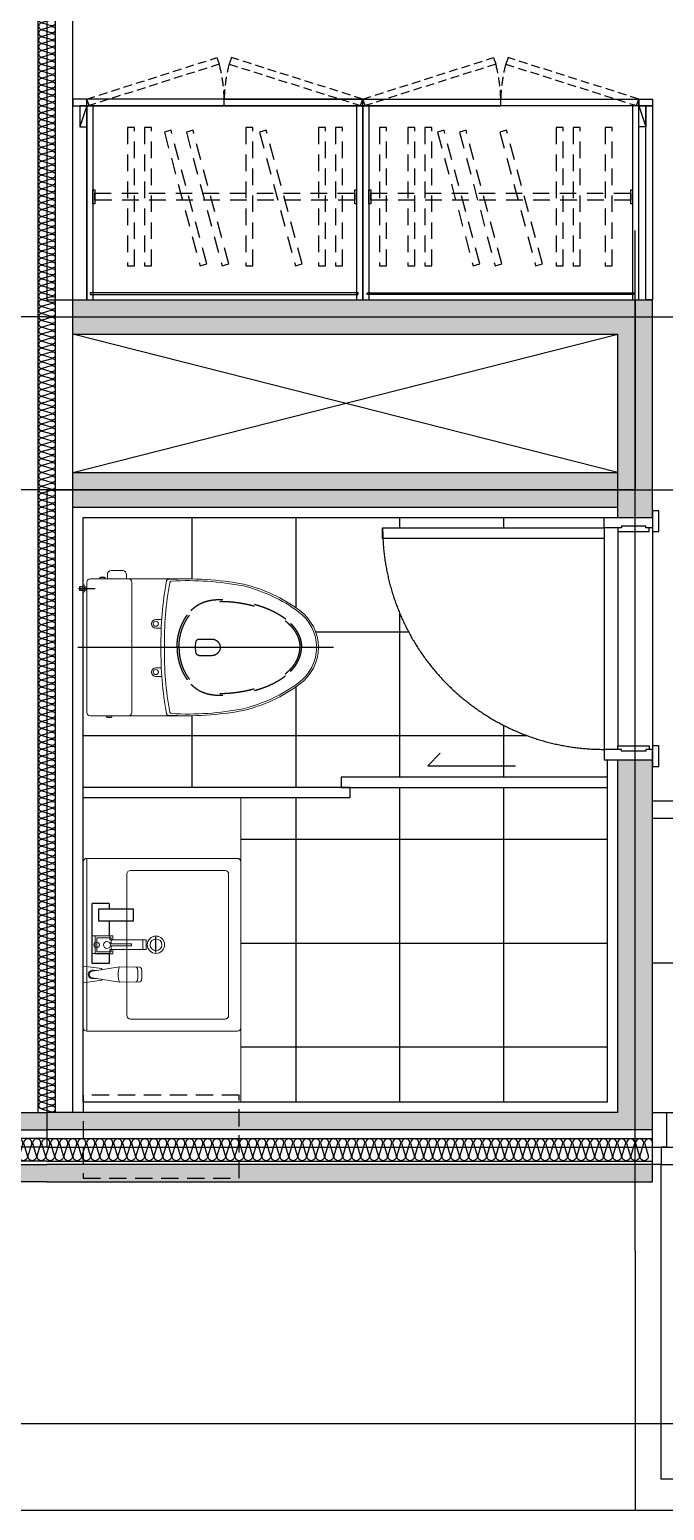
# Model space of a CAD drawing. Header units: millimetres. Extents: x 15861357 to 15880098, y -4845682 to -4837582.
# Drawn here: x 15864807 to 15866641, y -4845682 to -4841401 of the extents above; entities that cross this region are included whole.
import ezdxf

# ---------------------------------------------------------------- set-up
doc = ezdxf.new("R2010")
doc.units = ezdxf.units.MM
doc.header["$LTSCALE"] = 100
for name, pattern in [('CEN', [62, 60, -1, 0, -1]), ('CENTER', [2, 1.25, -0.25, 0.25, -0.25]), ('DASHED', [0.75, 0.5, -0.25]), ('H', [1.3, 0.8, -0.5]), ('H1', [0.75, 0.5, -0.25]), ('HIDDEN', [2, 1, -1]), ('원본_지상4_7_10_13층 평면도$0$DASHDOT', [22, 20, -1, 0, -1])]:
    doc.linetypes.add(name, pattern=pattern)
doc.layers.get('DEFPOINTS').update_dxf_attribs({"color": 151})
for name, color, linetype in [('0-TILE', 8, 'Continuous'), ('06___PRT_AL_SURFS', 7, 'Continuous'), ('252', 252, 'Continuous'), ('CEN', 1, 'CEN'), ('CENTER', 1, 'CENTER'), ('DOOR', 7, 'Continuous'), ('DS-F-FIN', 5, 'Continuous'), ('F', 6, 'Continuous'), ('F-DOOR-FRAME', 4, 'Continuous'), ('F-DOOROPEN', 7, 'Continuous'), ('F-FUR', 7, 'Continuous'), ('FL-BATH', 12, 'Continuous'), ('HID', 4, 'HIDDEN'), ('ins', 9, 'Continuous'), ('open', 1, 'Continuous'), ('pattern box', 159, 'Continuous'), ('SOL-251', 251, 'Continuous'), ('경량복합패널', 3, 'Continuous'), ('단열재', 251, 'Continuous')]:
    doc.layers.add(name, color=color, linetype=linetype)
doc.layers.add('dimension', color=124, linetype='Continuous', lineweight=15)
doc.layers.add('drawing', color=7, linetype='Continuous', lineweight=15)
doc.layers.add('오피스텔 전용면적', color=21, linetype='Continuous', plot=False)

# ---------------------------------------------------------------- blocks, each defined once
blk = doc.blocks.new('fsd-1000')
at = {"layer": 'DOOR', "color": 9}
for p, q in [((964.8, 150), (15.2, 150)), ((950, 100), (30, 100))]:
    blk.add_line(p, q, dxfattribs=at)
at = {"layer": 'DOOR'}
blk.add_line((950, 0), (30, 0), dxfattribs=at)
blk.add_lwpolyline([(965, 1060), (965, 150), (925, 150), (925, 1060), (965, 1060)], dxfattribs=at)
for points in [[(-10, 150), (-10, 0), (30, 0), (30, 100), (15, 100), (15, 150)], [(990, 150), (990, 0), (950, 0), (950, 100), (965, 100), (965, 150)]]:
    blk.add_lwpolyline(points, close=True, dxfattribs=at)
at = {"layer": 'DOOR', "color": 9}
blk.add_arc((925, 150), 910, 90, 180, dxfattribs=at)
blk = doc.blocks.new('insul1')
blk.add_lwpolyline([(0, 0.25, 1.344031), (0.35, 0.25), (0.2, 0.75, -1.344031), (0.55, 0.75), (0.4, 0.25)], format="xyb")
blk = doc.blocks.new('A$C362A2A79')
at = {"layer": 'CENTER', "ltscale": 30}
for p, q in [((738.8, 221.8, 0), (0, 221.8, 0)), ((1.9, 51.8, 0), (49.4, 51.8, 0))]:
    blk.add_line(p, q, dxfattribs=at)
at = {"layer": 'dimension'}
blk.add_line((15.5, 63.2, 0), (15.5, 40.3, 0), dxfattribs=at)
at = {"layer": 'drawing'}
for p, q in [((25.5, 33.7, 0), (25.5, 409.8, 0)), ((35.5, 419.8, 0), (145.6, 419.8, 0)), ((83, 423.8, 0), (84.5, 424.8, 0)), ((83, 419.8, 0), (83, 423.8, 0)), ((83, 423.8, 0), (98, 423.8, 0)), ((83, 419.8, 0), (98, 419.8, 0)), ((84.5, 424.8, 0), (96.5, 424.8, 0)), ((96.5, 424.8, 0), (98, 423.8, 0)), ((98, 419.8, 0), (98, 423.8, 0)), ((145.6, 419.8, 0), (313.3, 419.6, 0)), ((155.6, 33.7, 0), (155.6, 409.8, 0)), ((225, 305.8, 0), (242.3, 305.8, 0)), ((225, 280.8, 0), (240.9, 280.8, 0)), ((225, 166.1, 0), (240.7, 166.1, 0)), ((225, 141.2, 0), (242.1, 141.2, 0)), ((17.3, 62.5, 0), (15.5, 62.5, 0)), ((17.3, 56.2, 0), (25.5, 56.2, 0)), ((17.3, 47.6, 0), (25.5, 47.6, 0)), ((19.8, 59.5, 0), (19.8, 51.8, 0)), ((19.8, 44, 0), (19.8, 51.8, 0)), ((17.3, 41, 0), (15.5, 41, 0)), ((35.5, 23.7, 0), (145.6, 23.7, 0)), ((63.4, 23.7, 0), (78.4, 23.7, 0)), ((63.4, 23.7, 0), (63.4, 19.7, 0)), ((63.4, 19.7, 0), (78.4, 19.7, 0)), ((63.4, 19.7, 0), (64.9, 18.7, 0)), ((64.9, 18.7, 0), (76.9, 18.7, 0)), ((76.9, 18.7, 0), (78.4, 19.7, 0)), ((78.4, 23.7, 0), (78.4, 19.7, 0)), ((85, 23.7, 0), (140.8, 23.7, 0)), ((85, 12, 0), (85, 23.7, 0)), ((97, 0, 0), (128.8, 0, 0)), ((140.8, 12, 0), (140.8, 23.7, 0)), ((145.6, 23.7, 0), (317.5, 23.9, 0))]:
    blk.add_line(p, q, dxfattribs=at)
at = {"layer": 'drawing', "elevation": 0}
for points in [[(240, 221.8, -0.049875), (256.2, 413.6, -0.344083), (260.9, 417.7, -0.064883), (479.1, 404, -0.101744), (640.4, 328.6, -0.233981), (695, 221.7)], [(240, 221.7, 0.049883), (256.2, 29.9, 0.344083), (260.9, 25.8, 0.064884), (479.1, 39.5, 0.101744), (640.4, 114.8, 0.233981), (695, 221.7)]]:
    blk.add_lwpolyline(points, format="xyb", dxfattribs=at)
at = {"layer": 'drawing'}
for centre in [(225, 293.3, 0), (225, 153.6, 0)]:
    blk.add_circle(centre, 7.46, dxfattribs=at)
for centre, radius, start, end in [((35.5, 409.8, 0), 10, 90, 180), ((145.6, 409.8, 0), 10, 0, 90), ((1207.3, 236.3, 0), 957.4, 169.6009, 180.8708), ((270.5, 408.2, 0), 5, 92.9291, 169.6594), ((317.6, -426.3, 0), 840.9, 79.0041, 93.2245), ((366.9, -46.7, 0), 459.4, 53.9112, 76.0092), ((225, 293.3, 0), 12.5, 90, 270), ((559.7, 220.1, 0), 130.2, 0.6887, 53.3452), ((1206.9, 207.1, 0), 957.1, 179.129, 190.4009), ((559.7, 223.4, 0), 130.2, 306.6548, 359.3113), ((225, 153.6, 0), 12.5, 90, 270), ((366.9, 490.1, 0), 459.4, 283.9908, 306.0888), ((16.7, 59.5, 0), 3.06, 0, 79.0464), ((16.7, 44, 0), 3.06, 280.9536, 0), ((317.7, 869.8, 0), 840.9, 266.7663, 280.9869), ((35.5, 33.7, 0), 10, 180, 270), ((97, 12, 0), 12, 180, 270), ((128.8, 12, 0), 12, 270, 0), ((145.6, 33.7, 0), 10, 270, 0), ((270.5, 35.3, 0), 5, 190.3406, 267.0709)]:
    blk.add_arc(centre, radius, start, end, dxfattribs=at)
at = {"layer": 'HID'}
for p, q in [((350.2, 245.5, 0), (387.6, 245.5, 0)), ((350.2, 245.5, 0), (387.6, 245.5, 0)), ((350, 198, 0), (387.6, 198, 0)), ((350, 198, 0), (387.6, 198, 0)), ((15.5, 57.8, 0), (5.3, 57.8, 0)), ((5.3, 57.8, 0), (5.3, 45.8, 0)), ((5.3, 45.8, 0), (15.5, 45.8, 0))]:
    blk.add_line(p, q, dxfattribs=at)
for centre, radius, start, end in [((426, 221.3, 0), 86.2, 168.5807, 190.7683), ((426, 221.3, 0), 86.2, 168.5807, 190.7683), ((350.2, 236.6, 0), 8.82, 90, 168.5807), ((350.2, 236.6, 0), 8.82, 90, 168.5807), ((387.3, 221.8, 0), 23.7, 270.7437, 89.2563), ((387.3, 221.8, 0), 23.7, 270.7437, 89.2563), ((350, 206.9, 0), 8.82, 190.7683, 270), ((350, 206.9, 0), 8.82, 190.7683, 270)]:
    blk.add_arc(centre, radius, start, end, dxfattribs=at)
for points, degree in [([(291.9, 221.8, 0), (291.3, 332.5, 0), (390.7, 408.9, 0), (394.6, 315.4, 0), (451, 388.4, 0), (602, 342.8, 0), (641.1, 276, 0), (641.5, 221.8, 0)], 7), ([(291.9, 221.8, 0), (291.3, 332.5, 0), (390.7, 408.9, 0), (394.6, 315.4, 0), (451, 388.4, 0), (602, 342.8, 0), (641.1, 276, 0), (641.5, 221.8, 0)], 7), ([(327.2, 328.7, 0), (347.7, 349.5, 0), (371.8, 361.2, 0), (396, 364, 0), (427.9, 362.1, 0), (459.1, 358.8, 0), (487.1, 352.9, 0), (510.4, 346.4, 0)], 7), ([(327.2, 328.7, 0), (347.7, 349.5, 0), (371.8, 361.2, 0), (396, 364, 0), (427.9, 362.1, 0), (459.1, 358.8, 0), (487.1, 352.9, 0), (510.4, 346.4, 0)], 7), ([(510.4, 346.4, 0), (532.9, 340.2, 0), (555.8, 331.9, 0), (577.9, 321.1, 0), (598.1, 307.7, 0), (614.7, 290.9, 0)], 5), ([(510.4, 346.4, 0), (532.9, 340.2, 0), (555.8, 331.9, 0), (577.9, 321.1, 0), (598.1, 307.7, 0), (614.7, 290.9, 0)], 5), ([(286.3, 221.8, 0), (286.2, 250.2, 0), (293.3, 280.5, 0), (307.2, 308.4, 0), (327.2, 328.7, 0)], 4), ([(286.3, 221.8, 0), (286.2, 250.2, 0), (293.3, 280.5, 0), (307.2, 308.4, 0), (327.2, 328.7, 0)], 4), ([(614.7, 290.9, 0), (625.9, 279.6, 0), (635.2, 266.9, 0), (642.2, 253, 0), (645.9, 238.1, 0), (646, 221.8, 0)], 5), ([(614.7, 290.9, 0), (625.9, 279.6, 0), (635.2, 266.9, 0), (642.2, 253, 0), (645.9, 238.1, 0), (646, 221.8, 0)], 5), ([(286.3, 222, 0), (286.2, 193.6, 0), (293.3, 163.2, 0), (307.2, 135.3, 0), (327.2, 115, 0)], 4), ([(286.3, 222, 0), (286.2, 193.6, 0), (293.3, 163.2, 0), (307.2, 135.3, 0), (327.2, 115, 0)], 4), ([(291.9, 222, 0), (291.3, 111.2, 0), (390.7, 34.8, 0), (394.6, 128.4, 0), (451, 55.3, 0), (602, 100.9, 0), (641.1, 167.8, 0), (641.5, 221.9, 0)], 7), ([(291.9, 222, 0), (291.3, 111.2, 0), (390.7, 34.8, 0), (394.6, 128.4, 0), (451, 55.3, 0), (602, 100.9, 0), (641.1, 167.8, 0), (641.5, 221.9, 0)], 7), ([(614.7, 152.8, 0), (625.9, 164.2, 0), (635.2, 176.8, 0), (642.2, 190.7, 0), (645.9, 205.7, 0), (646, 221.9, 0)], 5), ([(614.7, 152.8, 0), (625.9, 164.2, 0), (635.2, 176.8, 0), (642.2, 190.7, 0), (645.9, 205.7, 0), (646, 221.9, 0)], 5), ([(510.4, 97.3, 0), (532.9, 103.6, 0), (555.8, 111.8, 0), (577.9, 122.6, 0), (598.1, 136.1, 0), (614.7, 152.8, 0)], 5), ([(510.4, 97.3, 0), (532.9, 103.6, 0), (555.8, 111.8, 0), (577.9, 122.6, 0), (598.1, 136.1, 0), (614.7, 152.8, 0)], 5), ([(327.2, 115, 0), (347.7, 94.2, 0), (371.8, 82.6, 0), (396, 79.7, 0), (427.9, 81.7, 0), (459.1, 85, 0), (487.1, 90.9, 0), (510.4, 97.3, 0)], 7), ([(327.2, 115, 0), (347.7, 94.2, 0), (371.8, 82.6, 0), (396, 79.7, 0), (427.9, 81.7, 0), (459.1, 85, 0), (487.1, 90.9, 0), (510.4, 97.3, 0)], 7)]:
    blk.add_open_spline(points, degree=degree, dxfattribs=at)
blk = doc.blocks.new('SE')
at = {"layer": 'CENTER'}
blk.add_line((1007403.6, 586525.7), (1007448.3, 586525.7), dxfattribs=at)
at = {"layer": 'drawing'}
for p, q in [((1007176, 586725.6), (1007675.8, 586725.6)), ((1007176, 586725.6), (1007176, 586290.5)), ((1007186.1, 586735.7), (1007665.7, 586735.7)), ((1007675.8, 586725.6), (1007675.8, 586290.5)), ((1007411.9, 586554.4), (1007411.9, 586655.3)), ((1007439.9, 586554.4), (1007439.9, 586655.3)), ((1007411.9, 586554.4), (1007439.9, 586554.4)), ((1007186.1, 586280.4), (1007665.7, 586280.4))]:
    blk.add_line(p, q, dxfattribs=at)
at = {"layer": 'drawing', "color": 8}
for p, q in [((1007411.9, 586655.3), (1007422.9, 586655.3)), ((1007422.9, 586655.3), (1007422.9, 586596.4)), ((1007428.9, 586655.3), (1007428.9, 586596.4)), ((1007428.9, 586655.3), (1007439.9, 586655.3)), ((1007428.9, 586596.4), (1007422.9, 586596.4))]:
    blk.add_line(p, q, dxfattribs=at)
at = {"layer": 'drawing', "color": 9}
for p, q in [((1007211.4, 586599.4), (1007211.4, 586325.8)), ((1007221.5, 586609.5), (1007630.4, 586609.5)), ((1007640.5, 586599.4), (1007640.5, 586325.8)), ((1007221.5, 586315.7), (1007630.4, 586315.7))]:
    blk.add_line(p, q, dxfattribs=at)
at = {"layer": 'drawing'}
blk.add_lwpolyline([(1007411.9, 586650.3), (1007400.3, 586650.3), (1007400.3, 586701.1), (1007451.5, 586701.1), (1007451.5, 586650.3), (1007439.9, 586650.3)], dxfattribs=at)
at = {"layer": 'drawing', "color": 8}
blk.add_lwpolyline([(1007411.9, 586655.3), (1007405.3, 586655.3), (1007405.3, 586696.1), (1007446.5, 586696.1), (1007446.5, 586655.3), (1007439.9, 586655.3)], dxfattribs=at)
at = {"layer": 'drawing'}
for centre, radius, start, end in [((1007186.1, 586725.6), 10.1, 90, 180), ((1007665.7, 586725.6), 10.1, 0, 90), ((1007425.9, 586525.7), 25, 90.068, 269.932), ((1007425.9, 586525.7), 25, 270.068, 89.932), ((1007186.1, 586290.5), 10.1, 180, 270), ((1007665.7, 586290.5), 10.1, 270, 0)]:
    blk.add_arc(centre, radius, start, end, dxfattribs=at)
at = {"layer": 'drawing', "color": 9}
for centre, start, end in [((1007221.5, 586599.4), 90, 180), ((1007630.4, 586599.4), 0, 90), ((1007221.5, 586325.8), 180, 270), ((1007630.4, 586325.8), 270, 0)]:
    blk.add_arc(centre, 10.1, start, end, dxfattribs=at)
at = {"layer": 'drawing', "color": 8}
for start, end in [(90.1, 269.9), (270.1, 89.9)]:
    blk.add_arc((1007425.9, 586525.7), 17, start, end, dxfattribs=at)
blk = doc.blocks.new('A$C57785592')
at = {"color": 7, "linetype": 'Continuous'}
for p, q in [((25.6, 195.7), (25.6, 369)), ((74.6, 369), (74.6, 354)), ((74.6, 318), (74.6, 275.5)), ((74.6, 224.3), (74.6, 195.7))]:
    blk.add_line(p, q, dxfattribs=at)
blk.add_lwpolyline([(144.6, 318), (44.6, 318), (44.6, 354), (144.6, 354)], close=True, dxfattribs=at)
at = {"layer": '06___PRT_AL_SURFS', "color": 7, "linetype": 'Continuous'}
for p, q in [((74.6, 369), (25.6, 369)), ((74.6, 195.7), (25.6, 195.7))]:
    blk.add_line(p, q, dxfattribs=at)
at = {"layer": 'CENTER'}
blk.add_line((210, 227.5), (210, 272.3), dxfattribs=at)
at = {"layer": 'drawing'}
for p, q in [((0, 10.1), (0, 489.7)), ((10.1, 0), (10.1, 499.8)), ((10.1, 499.8), (445.2, 499.8)), ((455.3, 10.1), (455.3, 489.7)), ((172.3, 263.9), (76.4, 263.9)), ((172.3, 235.9), (172.3, 263.9)), ((172.3, 235.9), (76.4, 235.9)), ((53.5, 181), (0, 188.3)), ((27, 173.6), (104.2, 186.7)), ((29.4, 176.4), (38.3, 175.5)), ((53.5, 181), (53.5, 178.1)), ((163.4, 184.9), (104.6, 186.7)), ((53.5, 147.2), (0, 139.9)), ((27, 154.6), (104.2, 141.5)), ((27, 151.6), (38.3, 152.7)), ((53.5, 150.1), (53.5, 147.2)), ((163.4, 143.3), (104.6, 141.5)), ((10.1, 0), (445.2, 0))]:
    blk.add_line(p, q, dxfattribs=at)
at = {"layer": 'drawing', "color": 9}
for p, q in [((126.2, 354), (126.2, 454.3)), ((136.3, 464.4), (409.9, 464.4)), ((420, 45.4), (420, 454.3)), ((126.2, 263.9), (126.2, 318)), ((126.2, 45.4), (126.2, 235.9)), ((136.3, 35.3), (409.9, 35.3))]:
    blk.add_line(p, q, dxfattribs=at)
at = {"layer": 'drawing'}
blk.add_lwpolyline([(76.4, 235.9), (76.4, 224.3), (25.6, 224.3), (25.6, 275.5), (76.4, 275.5), (76.4, 263.9)], dxfattribs=at)
for centre, radius in [((38.4, 249.6), 8), ((68.4, 249.6), 10)]:
    blk.add_circle(centre, radius, dxfattribs=at)
for centre, radius, start, end in [((10.1, 489.7), 10.1, 90, 180), ((445.2, 489.7), 10.1, 0, 90), ((210, 249.9), 25, 0.068, 179.932), ((210, 249.9), 25, 180.068, 359.932), ((27, 164.1), 12.5, 78.9199, 270), ((27, 164.1), 9.53, 90, 270), ((176.1, 164), 75.4, 163.1751, 196.4862), ((104.4, 183.7), 3, 86.2839, 93.2263), ((151.4, 180.3), 5, 14.6961, 86.2839), ((39.9, 164.1), 117.6, 351.4667, 8.5333), ((163, 179.9), 5, 14.6961, 86.2839), ((56.3, 164.1), 112.9, 351.2893, 8.7107), ((104.4, 144.5), 3, 266.7737, 273.7161), ((151.4, 147.9), 5, 273.7161, 345.3039), ((163, 148.3), 5, 273.7161, 345.3039), ((10.1, 10.1), 10.1, 180, 270), ((445.2, 10.1), 10.1, 270, 0)]:
    blk.add_arc(centre, radius, start, end, dxfattribs=at)
at = {"layer": 'drawing', "color": 9}
for centre, start, end in [((136.3, 454.3), 90, 180), ((409.9, 454.3), 0, 90), ((136.3, 45.4), 180, 270), ((409.9, 45.4), 270, 0)]:
    blk.add_arc(centre, 10.1, start, end, dxfattribs=at)
at = {"layer": 'drawing', "color": 8}
for start, end in [(0.1, 179.9), (180.1, 359.9)]:
    blk.add_arc((210, 249.9), 17, start, end, dxfattribs=at)
blk = doc.blocks.new('DOOR700')
at = {"layer": 'F-DOOR-FRAME'}
for points in [[(-670, 90), (-670, 140), (-700, 140), (-700, 0), (-670, 0), (-670, 20), (-675, 20), (-675, 90)], [(-30, 90), (-30, 140), (0, 140), (0, 0), (-30, 0), (-30, 20), (-25, 20), (-25, 90)], [(20, 0), (-40, 0), (-40, -18), (20, -18)]]:
    blk.add_lwpolyline(points, close=True, dxfattribs=at)
at = {"layer": 'F-DOOR-FRAME', "elevation": 0}
for points in [[(-670, 10), (-670, 20), (-675, 20), (-675, 90), (-670, 90), (-670, 100), (-660, 100), (-660, 10)], [(-30, 10), (-30, 20), (-25, 20), (-25, 90), (-30, 90), (-30, 100), (-40, 100), (-40, 10)], [(-660, 0), (-720, 0), (-720, -18), (-660, -18)]]:
    blk.add_lwpolyline(points, close=True, dxfattribs=at)
at = {"layer": 'F-DOOROPEN', "color": 7}
blk.add_lwpolyline([(-30, 780), (-30, 140), (-60, 140), (-60, 780)], close=True, dxfattribs=at)
at = {"layer": 'F-DOOROPEN', "color": 1, "linetype": '원본_지상4_7_10_13층 평면도$0$DASHDOT', "ltscale": 800}
blk.add_arc((-30, 140), 640, 90, 180, dxfattribs=at)
at = {"layer": 'pattern box', "linetype": 'ByBlock'}
for p, q in [((-60, 140), (-670, 140)), ((-40, 100), (-660, 100)), ((-40, 0), (-660, 0))]:
    blk.add_line(p, q, dxfattribs=at)

msp = doc.modelspace()

# ---------------------------------------------------------------- hatches: boundary and pattern name
at = {"layer": 'SOL-251'}
for points in [[(15864932.25767, -4842181.90186), (15864932.25767, -4842281.90186), (15866507.25767, -4842281.90186), (15866507.25767, -4842681.90186), (15864932.25767, -4842681.90186), (15864932.25767, -4842781.90186), (15866507.25767, -4842781.90186), (15866507.25767, -4842811.90165), (15866607.25767, -4842811.90207), (15866607.25767, -4842181.90186)], [(15866607.25767, -4843511.90199), (15866507.25767, -4843511.90165), (15866507.25767, -4844531.90186), (15866607.25767, -4844531.90186)], [(15864857.25767, -4844581.90186), (15864857.25767, -4844531.90186), (15863107.25767, -4844531.90186), (15863107.25767, -4844581.90186)], [(15864857.25767, -4844531.90186), (15864857.25767, -4844581.90186), (15866607.25767, -4844581.90186), (15866607.25767, -4844531.90186)], [(15864857.25767, -4844731.90186), (15864857.25767, -4844681.90186), (15863107.25767, -4844681.90186), (15863107.25767, -4844731.90186)], [(15864857.25767, -4844681.90186), (15864857.25767, -4844731.90186), (15866607.25767, -4844731.90186), (15866607.25767, -4844681.90186)]]:
    msp.add_hatch(color=256, dxfattribs=at).paths.add_polyline_path(points)

# ---------------------------------------------------------------- linework, layer by layer
at = {"layer": '0-TILE'}
for p, q in [((15865277.25767, -4842989.14207), (15865277.25767, -4842811.90186)), ((15865577.25767, -4843072.77674), (15865577.25767, -4842811.90186)), ((15865877.25767, -4842841.90186), (15865877.25767, -4842811.90186)), ((15866177.25767, -4842841.90186), (15866177.25767, -4842811.90186)), ((15865877.25767, -4843561.90186), (15865877.25767, -4843089.89379)), ((15865633.48675, -4843141.90186), (15865901.92591, -4843141.90186)), ((15865577.25767, -4843591.90186), (15865577.25767, -4843300.53434)), ((15865277.25767, -4843591.90186), (15865277.25767, -4843384.65111)), ((15864962.25767, -4843441.90186), (15866244.54709, -4843441.90186)), ((15866177.25767, -4843561.90186), (15866177.25767, -4843412.42793)), ((15865577.25767, -4844501.90186), (15865577.25767, -4843621.90186)), ((15865877.25767, -4844501.90186), (15865877.25767, -4843591.90186)), ((15866177.25767, -4844501.90186), (15866177.25767, -4843591.90186)), ((15867607.25767, -4843631.90186), (15866607.25907, -4843631.90186)), ((15867607.25767, -4843681.90186), (15866607.25767, -4843681.90186)), ((15865417.58892, -4843741.90186), (15866477.25767, -4843741.90186)), ((15865417.58892, -4844041.90186), (15866477.25767, -4844041.90186)), ((15866607.25767, -4844099.40186), (15866957.25767, -4844099.40186)), ((15865417.58892, -4844341.90186), (15866477.25767, -4844341.90186))]:
    msp.add_line(p, q, dxfattribs=at)
at = {"layer": 'CEN'}
for p, q in [((15866557.25767, -4844931.90186), (15866557.25767, -4841981.90186)), ((15864857.25767, -4842231.90186), (15862907.25767, -4842231.90186)), ((15864857.25767, -4842231.90186), (15866807.25767, -4842231.90186)), ((15864857.25767, -4842731.90186), (15862907.25767, -4842731.90186)), ((15864857.25767, -4842731.90186), (15866807.25767, -4842731.90186)), ((15864857.25767, -4844631.90186), (15861357.25767, -4844631.90186)), ((15864857.25767, -4844631.90186), (15868357.25767, -4844631.90186)), ((15866557.25767, -4844931.90186), (15866557.25767, -4845681.90186))]:
    msp.add_line(p, q, dxfattribs=at)
at = {"layer": 'DEFPOINTS'}
for points in [[(15869307.25767, -4845681.90186), (15863907.25767, -4845681.90186), (15863907.25767, -4837581.90186), (15869307.25767, -4837581.90186)], [(15869057.25767, -4845431.90186), (15864157.25767, -4845431.90186), (15864157.25767, -4837831.90186), (15869057.25767, -4837831.90186)]]:
    msp.add_lwpolyline(points, close=True, dxfattribs=at)
at = {"layer": 'drawing'}
msp.add_line((15865417.58892, -4844501.90186), (15865417.58892, -4843621.90186), dxfattribs=at)
at = {"layer": 'DS-F-FIN'}
for p, q in [((15865957.49542, -4843529.32818), (15865993.55972, -4843493.26387)), ((15865957.49542, -4843529.32818), (15866210.98821, -4843529.32818)), ((15865732.25767, -4843591.90186), (15864962.25767, -4843591.90186)), ((15865732.25767, -4843621.90186), (15864962.25767, -4843621.90186)), ((15865732.25767, -4843591.90186), (15865732.25767, -4843621.90186))]:
    msp.add_line(p, q, dxfattribs=at)
msp.add_lwpolyline([(15866477.25767, -4843561.90186), (15865707.25767, -4843561.90186), (15865707.25767, -4843591.90186), (15866477.25767, -4843591.90186)], close=True, dxfattribs=at)
at = {"layer": 'F'}
for p, q in [((15864962.25767, -4842811.90186), (15866507.25767, -4842811.90186)), ((15864962.25767, -4844501.90186), (15864962.25767, -4842811.90186)), ((15866477.25767, -4844501.90186), (15866477.25767, -4843511.90186)), ((15866477.25767, -4844501.90186), (15864962.25767, -4844501.90186))]:
    msp.add_line(p, q, dxfattribs=at)
at = {"layer": 'F', "linetype": 'DASHED'}
msp.add_lwpolyline([(15865412.25767, -4844481.90186), (15864962.25767, -4844481.90186), (15864962.25767, -4844721.90186), (15865412.25767, -4844721.90186)], close=True, dxfattribs=at)
at = {"layer": 'F-FUR', "color": 6, "linetype": 'ByBlock'}
for p, q in [((15864972.25882, -4842181.89465), (15864972.26128, -4841601.89465)), ((15865769.76013, -4841601.90186), (15864972.26128, -4841601.89465)), ((15865369.44153, -4841621.89643), (15865369.44161, -4841601.89643)), ((15865369.44154, -4841621.89643), (15865369.44163, -4841601.89643)), ((15865369.44154, -4841621.89643), (15865369.44163, -4841601.89643)), ((15865769.75767, -4842181.90186), (15865769.76013, -4841601.90186)), ((15866168.50497, -4841621.90538), (15866168.50506, -4841601.90538)), ((15864932.26103, -4841621.89627), (15866168.50497, -4841621.90182)), ((15864972.2612, -4841621.90177), (15864952.26145, -4841681.90186)), ((15864990.2612, -4841621.89472), (15864990.25882, -4842181.89472)), ((15865751.76004, -4841621.90178), (15865751.75767, -4842181.90178)), ((15865787.76004, -4841621.90194), (15865787.75767, -4842181.90194)), ((15866549.25447, -4841621.9017), (15866549.2521, -4842181.9017)), ((15866567.25447, -4841621.90177), (15866587.25422, -4841681.90186))]:
    msp.add_line(p, q, dxfattribs=at)
at = {"layer": 'F-FUR', "color": 6, "linetype": 'H1', "ltscale": 0.5}
for points in [[(15864979.10161, -4841620.68853), (15864972.26128, -4841601.89465), (15865348.33454, -4841482.18929), (15865355.17486, -4841500.98317)], [(15865762.91964, -4841620.69568), (15865769.76013, -4841601.90186), (15865390.54971, -4841482.18947), (15865383.70922, -4841500.98329)], [(15865776.60045, -4841620.69574), (15865769.76013, -4841601.90186), (15866147.39798, -4841482.19824), (15866154.23831, -4841500.99212)], [(15866560.41408, -4841620.6956), (15866567.25456, -4841601.90177), (15866189.61315, -4841482.19842), (15866182.77267, -4841500.99224)]]:
    msp.add_lwpolyline(points, close=True, dxfattribs=at)
at = {"layer": 'F-FUR', "color": 6, "linetype": 'ByBlock'}
for points in [[(15864972.2612, -4841621.90177), (15864972.26112, -4841601.90177), (15864932.25767, -4841601.90194), (15864932.25775, -4841621.90194)], [(15865369.44154, -4841621.89643), (15865369.44163, -4841601.89643), (15866567.25456, -4841601.90177), (15866567.25447, -4841621.90177)], [(15866567.25447, -4841621.90177), (15866567.25456, -4841601.90177), (15866607.25801, -4841601.90194), (15866607.25792, -4841621.90194)], [(15864972.2612, -4841621.90177), (15864952.2612, -4841621.90186), (15864952.26145, -4841681.90186), (15864972.26145, -4841681.90177)], [(15865769.75767, -4842181.90186), (15865769.76004, -4841621.90186), (15864972.2612, -4841621.89465), (15864972.25882, -4842181.89465)], [(15866567.2521, -4842181.90177), (15866567.25447, -4841621.90177), (15865769.76004, -4841621.90186), (15865769.75767, -4842181.90186)], [(15866567.25447, -4841621.90177), (15866587.25447, -4841621.90186), (15866587.25422, -4841681.90186), (15866567.25422, -4841681.90177)], [(15866587.25792, -4841621.90186), (15866607.25792, -4841621.90194), (15866607.25767, -4842181.90186), (15866587.25767, -4842181.90177)]]:
    msp.add_lwpolyline(points, close=True, dxfattribs=at)
at = {"layer": 'F-FUR', "color": 251, "linetype": 'H', "ltscale": 0.6}
for points in [[(15865089.96546, -4841684.40172), (15865089.96546, -4842084.40172), (15865109.96546, -4842084.40172), (15865109.96546, -4841684.40172), (15865089.96546, -4841684.40172)], [(15865138.9944, -4841684.40172), (15865138.9944, -4842084.40172), (15865158.9944, -4842084.40172), (15865158.9944, -4841684.40172), (15865138.9944, -4841684.40172)], [(15865196.52616, -4841697.43946), (15865300.05378, -4842083.80979), (15865319.3723, -4842078.63341), (15865215.84468, -4841692.26308), (15865196.52616, -4841697.43946)], [(15865260.06087, -4841697.43946), (15865363.58849, -4842083.80979), (15865382.907, -4842078.63341), (15865279.37938, -4841692.26308), (15865260.06087, -4841697.43946)], [(15865431.71235, -4841684.40172), (15865431.71235, -4842084.40172), (15865451.71235, -4842084.40172), (15865451.71235, -4841684.40172), (15865431.71235, -4841684.40172)], [(15865471.69775, -4841697.43946), (15865575.22537, -4842083.80979), (15865594.54389, -4842078.63341), (15865491.01627, -4841692.26308), (15865471.69775, -4841697.43946)], [(15865642.33987, -4841684.40172), (15865642.33987, -4842084.40172), (15865662.33987, -4842084.40172), (15865662.33987, -4841684.40172), (15865642.33987, -4841684.40172)], [(15865691.36881, -4841684.40172), (15865691.36881, -4842084.40172), (15865711.36881, -4842084.40172), (15865711.36881, -4841684.40172), (15865691.36881, -4841684.40172)], [(15865818.58435, -4841684.40172), (15865818.58435, -4842084.40172), (15865838.58435, -4842084.40172), (15865838.58435, -4841684.40172), (15865818.58435, -4841684.40172)], [(15865900.24215, -4841684.40172), (15865900.24215, -4842084.40172), (15865920.24215, -4842084.40172), (15865920.24215, -4841684.40172), (15865900.24215, -4841684.40172)], [(15865949.27109, -4841684.40172), (15865949.27109, -4842084.40172), (15865969.27109, -4842084.40172), (15865969.27109, -4841684.40172), (15865949.27109, -4841684.40172)], [(15865985.43685, -4841697.43946), (15866088.96447, -4842083.80979), (15866108.28299, -4842078.63341), (15866004.75537, -4841692.26308), (15865985.43685, -4841697.43946)], [(15866048.97156, -4841697.43946), (15866152.49918, -4842083.80979), (15866171.81769, -4842078.63341), (15866068.29007, -4841692.26308), (15866048.97156, -4841697.43946)], [(15866165.81781, -4841697.43946), (15866269.34543, -4842083.80979), (15866288.66395, -4842078.63341), (15866185.13633, -4841692.26308), (15866165.81781, -4841697.43946)], [(15866328.99373, -4841684.40172), (15866328.99373, -4842084.40172), (15866348.99373, -4842084.40172), (15866348.99373, -4841684.40172), (15866328.99373, -4841684.40172)], [(15866378.02267, -4841684.40172), (15866378.02267, -4842084.40172), (15866398.02267, -4842084.40172), (15866398.02267, -4841684.40172), (15866378.02267, -4841684.40172)], [(15866469.96151, -4841684.40172), (15866469.96151, -4842084.40172), (15866489.96151, -4842084.40172), (15866489.96151, -4841684.40172), (15866469.96151, -4841684.40172)], [(15864990.26009, -4841904.40153), (15864990.26009, -4841864.40153), (15864995.26009, -4841864.40153), (15864995.26009, -4841904.40153), (15864995.26009, -4841904.40153), (15864990.26009, -4841904.40153)], [(15865746.75893, -4841904.40272), (15865746.75893, -4841864.40272), (15865751.75893, -4841864.40272), (15865751.75893, -4841904.40272), (15865751.75893, -4841904.40272), (15865746.75893, -4841904.40272)], [(15865787.75893, -4841904.40272), (15865787.75893, -4841864.40272), (15865792.75893, -4841864.40272), (15865792.75893, -4841904.40272), (15865792.75893, -4841904.40272), (15865787.75893, -4841904.40272)], [(15866544.25218, -4841904.40172), (15866544.25218, -4841864.40172), (15866549.25218, -4841864.40172), (15866549.25218, -4841904.40172), (15866549.25218, -4841904.40172), (15866544.25218, -4841904.40172)]]:
    msp.add_lwpolyline(points, dxfattribs=at)
for points in [[(15865746.75893, -4841894.42902), (15864995.26009, -4841894.42783), (15864995.26009, -4841874.37523), (15865746.75893, -4841874.37642)], [(15866544.25218, -4841894.42802), (15865792.75893, -4841894.42902), (15865792.75893, -4841874.37642), (15866544.25218, -4841874.37542)]]:
    msp.add_lwpolyline(points, close=True, dxfattribs=at)
at = {"layer": 'F-FUR', "color": 6}
for points in [[(15864982.12531, -4842166.89648), (15865756.75773, -4842166.9018), (15865756.75775, -4842161.9018), (15864982.12533, -4842161.89648)], [(15866554.25216, -4842166.90172), (15865782.75773, -4842166.90191), (15865782.75775, -4842161.90191), (15866554.25218, -4842161.90172)]]:
    msp.add_lwpolyline(points, close=True, dxfattribs=at)
at = {"layer": 'F-FUR', "color": 6, "linetype": 'H1', "ltscale": 0.5}
for centre, start, end in [((15864934.69238, -4841611.89458), 1.31742863, 14.77645297), ((15865804.19077, -4841611.89827), 165.22306094, 178.68208523), ((15865733.75582, -4841611.90354), 1.31742863, 14.77645297), ((15866603.25421, -4841611.90722), 165.22306094, 178.68208523)]:
    msp.add_arc(centre, 434.86419, start, end, dxfattribs=at)
at = {"layer": 'ins'}
for p, q in [((15864857.25767, -4844606.90186), (15863107.25767, -4844606.90186)), ((15864857.25767, -4844606.90186), (15866607.25767, -4844606.90186)), ((15864857.25767, -4844671.90186), (15863107.25767, -4844671.90186)), ((15864857.25767, -4844671.90186), (15866607.25767, -4844671.90186))]:
    msp.add_line(p, q, dxfattribs=at)
at = {"layer": 'open'}
for p, q in [((15866507.25767, -4842681.90186), (15864932.25767, -4842281.90186)), ((15864932.25767, -4842681.90186), (15866507.25767, -4842281.90186))]:
    msp.add_line(p, q, dxfattribs=at)
at = {"layer": '경량복합패널'}
for p, q in [((15864832.25767, -4844531.90186), (15864832.25767, -4838621.90186)), ((15864882.25767, -4844531.90186), (15864882.25767, -4838621.90186)), ((15864932.25767, -4844531.90186), (15864932.25767, -4838621.90186)), ((15864932.25767, -4842181.90186), (15866607.25767, -4842181.90186)), ((15864932.25767, -4842181.90186), (15866607.25767, -4842181.90186)), ((15866607.25767, -4842811.90186), (15866607.25767, -4842181.90186)), ((15864932.25767, -4842281.90186), (15866507.25767, -4842281.90186)), ((15866507.25767, -4842811.90186), (15866507.25767, -4842281.90186)), ((15864932.25767, -4842681.90186), (15866507.25767, -4842681.90186)), ((15864932.25767, -4842781.90186), (15866507.25767, -4842781.90186)), ((15866507.25767, -4842811.90186), (15866607.25767, -4842811.90186)), ((15866507.25767, -4844531.90186), (15866507.25767, -4843511.90186)), ((15866507.25767, -4843511.90186), (15866607.25767, -4843511.90186)), ((15866607.25767, -4844581.90186), (15866607.25767, -4843511.90186)), ((15863207.25767, -4844531.90186), (15864857.25767, -4844531.90186)), ((15866507.25767, -4844531.90186), (15864857.25767, -4844531.90186)), ((15863107.25767, -4844581.90186), (15864857.25767, -4844581.90186)), ((15866607.25767, -4844581.90186), (15864857.25767, -4844581.90186)), ((15863107.25767, -4844681.90186), (15864857.25767, -4844681.90186)), ((15866607.25767, -4844681.90186), (15864857.25767, -4844681.90186)), ((15866607.25767, -4844731.90186), (15866607.25767, -4844681.90186)), ((15864857.25767, -4844731.90186), (15863107.25767, -4844731.90186)), ((15864857.25767, -4844731.90186), (15866607.25767, -4844731.90186))]:
    msp.add_line(p, q, dxfattribs=at)
at = {"layer": '오피스텔 전용면적'}
msp.add_lwpolyline([(15864857.25767, -4842731.90186), (15864857.25767, -4844631.90186), (15864857.25767, -4844631.90186), (15864857.25767, -4844631.90186), (15865877.25767, -4844631.90186), (15865877.25767, -4844631.90186), (15866557.25767, -4844631.90186), (15866557.25767, -4844631.90186), (15868357.25767, -4844631.90186), (15868357.25767, -4838631.90186), (15866057.25767, -4838631.90186), (15866057.25767, -4838546.90186), (15864857.25767, -4838546.90186), (15864857.25767, -4842181.90186), (15866557.25767, -4842181.90186), (15866557.25767, -4842731.90186), (15864857.25767, -4842731.90186)], dxfattribs=at)

# ---------------------------------------------------------------- block references
at = {"extrusion": (0, 0, -1), "xscale": -1, "zscale": -1, "rotation": 270}
msp.add_blockref('DOOR700', (-15866607.25767, -4842811.90186), dxfattribs=at)
at = {"layer": '252', "extrusion": (0, 0, -1), "xscale": -1, "zscale": -1, "rotation": 270}
msp.add_blockref('SE', (-16451697.95652, -5851472.81269), dxfattribs=at)
at = {"layer": '252', "extrusion": (0, 0, -1), "xscale": -1, "zscale": -1}
msp.add_blockref('A$C57785592', (-15864962.25986, -4844296.78497), dxfattribs=at)
at = {"layer": 'DOOR', "extrusion": (0, 0, -1), "xscale": -1, "zscale": -1, "rotation": 180}
msp.add_blockref('fsd-1000', (-15867597.25767, -4844531.90186), dxfattribs=at)
at = {"layer": 'FL-BATH', "xscale": -1, "rotation": 180}
msp.add_blockref('A$C362A2A79', (15864946.78909, -4842965.15166), dxfattribs=at)
at = {"layer": '단열재', "row_count": 1, "row_spacing": 0}
for p, xscale, yscale, zscale, rotation, column_count, column_spacing in [((15864832.25767, -4838622.62806), 50, 50, 50, 270, 295, 20), ((15866607.25767, -4844606.90186), 65, 65, 65, 180, 94, 26)]:
    msp.add_blockref('insul1', p, dxfattribs=dict(at, xscale=xscale, yscale=yscale, zscale=zscale, rotation=rotation, column_count=column_count, column_spacing=column_spacing))

doc.saveas('drawing.dxf')
